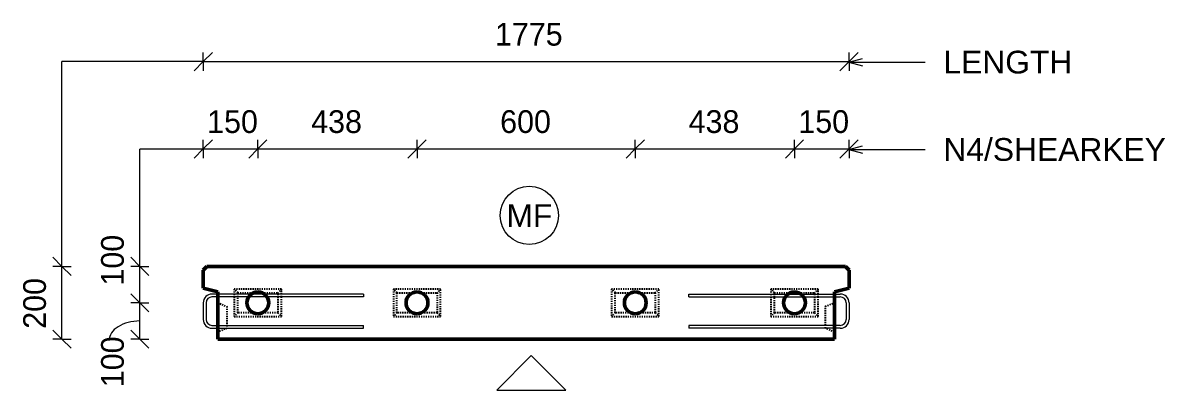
# Model space of a CAD drawing. Header units: millimetres. Extents: x -4792 to 8524, y 1067 to 19348.
# Drawn here: x -4792 to -1652, y 17795 to 18804 of the extents above; entities that cross this region are included whole.
import ezdxf

# ---------------------------------------------------------------- set-up
doc = ezdxf.new("R2010")
doc.units = ezdxf.units.MM
doc.linetypes.add('Dash', pattern=[6.36, 3.18, -3.18])
for name, color, linetype, lineweight in [('A-ANNO-DIMS', 211, 'Continuous', 9), ('A-ANNO-DIMS-25', 211, 'Continuous', 9), ('A-DETL-THIN', 151, 'Continuous', 18), ('A-WALL', 113, 'Continuous', 25), ('A-WALL-HDLN', 110, 'Dash', 25), ('G-ANNO-TEXT', 231, 'Continuous', 9), ('S-RBAR', 171, 'Continuous', 18)]:
    doc.layers.add(name, color=color, linetype=linetype, lineweight=lineweight)
doc.styles.add('Arial', font='arial.ttf', dxfattribs={"height": 62.5})
doc.styles.add('Nirmala UI Semilight', font='NirmalaS.ttf', dxfattribs={"height": 62.5})
doc.dimstyles.new('Arrow_Filled_-_2_5_NI_UI', dxfattribs={"dimscale": 304.8, "dimtxt": 65.460247, "dimasz": 0.164042, "dimexe": 0.082021, "dimexo": 0.0625, "dimgap": 0.082021, "dimtad": 1, "dimdec": 4, "dimzin": 0, "dimdsep": 46, "dimtxsty": 'Nirmala UI Semilight', "dimblk1": 'OBLIQUE', "dimblk2": 'OBLIQUE', "dimsah": 1, "dimcen": 0.09, "dimazin": 0, "dimtfac": 1, "dimtdec": 4, "dimtix": 1, "dimtmove": 0, "dimatfit": 3, "dimfxl": 0.082021, "dimfxlon": 1, "dimtvp": 1, "dimtolj": 1, "dimtzin": 0, "dimarcsym": 2})
doc.dimstyles.new('Arrow_Filled_-_2_5_NI_UI_1', dxfattribs={"dimscale": 304.8, "dimtxt": 65.460247, "dimasz": 0.164042, "dimexe": 0.082021, "dimexo": 0.0625, "dimgap": 0.082021, "dimtad": 1, "dimdec": 4, "dimzin": 0, "dimdsep": 46, "dimtxsty": 'Nirmala UI Semilight', "dimblk1": 'OBLIQUE', "dimblk2": 'OBLIQUE', "dimsah": 1, "dimcen": 0.09, "dimazin": 0, "dimtfac": 1, "dimtdec": 4, "dimtix": 1, "dimtmove": 1, "dimatfit": 3, "dimfxl": 0.082021, "dimfxlon": 1, "dimtvp": 1, "dimtolj": 1, "dimtzin": 0, "dimarcsym": 2})
doc.dimstyles.new('Arrow_Filled_-_2_5_NI_UI_2', dxfattribs={"dimscale": 304.8, "dimtxt": 65.460247, "dimasz": 0.164042, "dimexe": 0.082021, "dimexo": 0.0625, "dimgap": 0.082021, "dimtad": 1, "dimdec": 4, "dimzin": 0, "dimdsep": 46, "dimtxsty": 'Nirmala UI Semilight', "dimblk1": 'OBLIQUE', "dimblk2": 'OBLIQUE', "dimsah": 1, "dimcen": 0.09, "dimazin": 0, "dimtfac": 1, "dimtdec": 4, "dimtix": 1, "dimtmove": 2, "dimatfit": 3, "dimfxl": 0.082021, "dimfxlon": 1, "dimtvp": 1, "dimtolj": 1, "dimtzin": 0, "dimarcsym": 2})

# ---------------------------------------------------------------- blocks, each defined once
blk = doc.blocks.new('DIMBLOCK1-Elevation Top')
at = {"layer": 'A-ANNO-DIMS-25'}
for p, q in [((-4296.2, 18697.9), (-4271.2, 18722.9)), ((-4296.2, 18697.9), (-4296.2, 18722.9)), ((-2521.2, 18697.9), (-2496.2, 18722.9)), ((-2521.2, 18697.9), (-2521.2, 18722.9)), ((-4296.2, 18697.9), (-4321.2, 18672.9)), ((-4296.2, 18697.9), (-2521.2, 18697.9)), ((-4296.2, 18697.9), (-4296.2, 18672.9)), ((-2521.2, 18697.9), (-2546.2, 18672.9)), ((-2521.2, 18697.9), (-2521.2, 18672.9))]:
    blk.add_line(p, q, dxfattribs=at)
at = {"layer": 'A-ANNO-DIMS-25', "color": 0, "insert": (-3494.4, 18804.4), "char_height": 62.5, "width": 205.664, "attachment_point": 1, "line_spacing_factor": 1.142579, "style": 'Nirmala UI Semilight'}
blk.add_mtext('1775', dxfattribs=at)
blk = doc.blocks.new('_Oblique')
at = {"color": 0, "linetype": 'ByBlock', "lineweight": -2}
blk.add_line((-0.5, -0.5), (0.5, 0.5), dxfattribs=at)
blk = doc.blocks.new('DIMBLOCK2-Elevation Top')
at = {"layer": 'A-ANNO-DIMS-25'}
for p, q in [((-4296.2, 18457.9), (-4271.2, 18482.9)), ((-4296.2, 18457.9), (-4296.2, 18482.9)), ((-4146.2, 18457.9), (-4121.2, 18482.9)), ((-4146.2, 18457.9), (-4146.2, 18482.9)), ((-4296.2, 18457.9), (-4321.2, 18432.9)), ((-4296.2, 18457.9), (-4146.2, 18457.9)), ((-4296.2, 18457.9), (-4296.2, 18432.9)), ((-4146.2, 18457.9), (-4171.2, 18432.9)), ((-4146.2, 18457.9), (-4146.2, 18432.9))]:
    blk.add_line(p, q, dxfattribs=at)
at = {"layer": 'A-ANNO-DIMS-25', "color": 0, "insert": (-4285.5, 18564.4), "char_height": 62.5, "width": 154.248, "attachment_point": 1, "line_spacing_factor": 1.142579, "style": 'Nirmala UI Semilight'}
blk.add_mtext('150', dxfattribs=at)
blk = doc.blocks.new('DIMBLOCK3-Elevation Top')
at = {"layer": 'A-ANNO-DIMS-25'}
for p, q in [((-4146.2, 18457.9), (-4121.2, 18482.9)), ((-4146.2, 18457.9), (-4146.2, 18482.9)), ((-3708.7, 18457.9), (-3683.7, 18482.9)), ((-3708.7, 18457.9), (-3708.7, 18482.9)), ((-4146.2, 18457.9), (-4171.2, 18432.9)), ((-4146.2, 18457.9), (-3708.7, 18457.9)), ((-4146.2, 18457.9), (-4146.2, 18432.9)), ((-3708.7, 18457.9), (-3733.7, 18432.9)), ((-3708.7, 18457.9), (-3708.7, 18432.9))]:
    blk.add_line(p, q, dxfattribs=at)
at = {"layer": 'A-ANNO-DIMS-25', "color": 0, "insert": (-3999.5, 18564.4), "char_height": 62.5, "width": 172.815, "attachment_point": 1, "line_spacing_factor": 1.142579, "style": 'Nirmala UI Semilight'}
blk.add_mtext('438', dxfattribs=at)
blk = doc.blocks.new('DIMBLOCK4-Elevation Top')
at = {"layer": 'A-ANNO-DIMS-25'}
for p, q in [((-3708.7, 18457.9), (-3683.7, 18482.9)), ((-3708.7, 18457.9), (-3708.7, 18482.9)), ((-3108.7, 18457.9), (-3083.7, 18482.9)), ((-3108.7, 18457.9), (-3108.7, 18482.9)), ((-3708.7, 18457.9), (-3733.7, 18432.9)), ((-3708.7, 18457.9), (-3108.7, 18457.9)), ((-3708.7, 18457.9), (-3708.7, 18432.9)), ((-3108.7, 18457.9), (-3133.7, 18432.9)), ((-3108.7, 18457.9), (-3108.7, 18432.9))]:
    blk.add_line(p, q, dxfattribs=at)
at = {"layer": 'A-ANNO-DIMS-25', "color": 0, "insert": (-3480.1, 18564.4), "char_height": 62.5, "width": 171.387, "attachment_point": 1, "line_spacing_factor": 1.142579, "style": 'Nirmala UI Semilight'}
blk.add_mtext('600', dxfattribs=at)
blk = doc.blocks.new('DIMBLOCK5-Elevation Top')
at = {"layer": 'A-ANNO-DIMS-25'}
for p, q in [((-3108.7, 18457.9), (-3083.7, 18482.9)), ((-3108.7, 18457.9), (-3108.7, 18482.9)), ((-2671.2, 18457.9), (-2646.2, 18482.9)), ((-2671.2, 18457.9), (-2671.2, 18482.9)), ((-3108.7, 18457.9), (-3133.7, 18432.9)), ((-3108.7, 18457.9), (-2671.2, 18457.9)), ((-3108.7, 18457.9), (-3108.7, 18432.9)), ((-2671.2, 18457.9), (-2696.2, 18432.9)), ((-2671.2, 18457.9), (-2671.2, 18432.9))]:
    blk.add_line(p, q, dxfattribs=at)
at = {"layer": 'A-ANNO-DIMS-25', "color": 0, "insert": (-2962, 18564.4), "char_height": 62.5, "width": 172.815, "attachment_point": 1, "line_spacing_factor": 1.142579, "style": 'Nirmala UI Semilight'}
blk.add_mtext('438', dxfattribs=at)
blk = doc.blocks.new('DIMBLOCK6-Elevation Top')
at = {"layer": 'A-ANNO-DIMS-25'}
for p, q in [((-2671.2, 18457.9), (-2646.2, 18482.9)), ((-2671.2, 18457.9), (-2671.2, 18482.9)), ((-2521.2, 18457.9), (-2496.2, 18482.9)), ((-2521.2, 18457.9), (-2521.2, 18482.9)), ((-2671.2, 18457.9), (-2696.2, 18432.9)), ((-2671.2, 18457.9), (-2521.2, 18457.9)), ((-2671.2, 18457.9), (-2671.2, 18432.9)), ((-2521.2, 18457.9), (-2546.2, 18432.9)), ((-2521.2, 18457.9), (-2521.2, 18432.9))]:
    blk.add_line(p, q, dxfattribs=at)
at = {"layer": 'A-ANNO-DIMS-25', "color": 0, "insert": (-2660.5, 18564.4), "char_height": 62.5, "width": 154.248, "attachment_point": 1, "line_spacing_factor": 1.142579, "style": 'Nirmala UI Semilight'}
blk.add_mtext('150', dxfattribs=at)
blk = doc.blocks.new('DIMBLOCK7-Elevation Top')
at = {"layer": 'A-ANNO-DIMS-25'}
for p, q in [((-4684.6, 18135.4), (-4709.6, 18160.4)), ((-4684.6, 18135.4), (-4709.6, 18135.4)), ((-4684.6, 17935.4), (-4684.6, 18135.4)), ((-4684.6, 18135.4), (-4659.6, 18110.4)), ((-4684.6, 18135.4), (-4659.6, 18135.4)), ((-4684.6, 17935.4), (-4709.6, 17960.4)), ((-4684.6, 17935.4), (-4709.6, 17935.4)), ((-4684.6, 17935.4), (-4659.6, 17910.4)), ((-4684.6, 17935.4), (-4659.6, 17935.4))]:
    blk.add_line(p, q, dxfattribs=at)
at = {"layer": 'A-ANNO-DIMS-25', "color": 0, "insert": (-4791.1, 17964), "char_height": 62.5, "width": 171.387, "attachment_point": 1, "rotation": 90, "line_spacing_factor": 1.142579, "style": 'Nirmala UI Semilight'}
blk.add_mtext('200', dxfattribs=at)
blk = doc.blocks.new('DIMBLOCK8-Elevation Top')
at = {"layer": 'A-ANNO-DIMS-25'}
for p, q in [((-4470.5, 18035.4), (-4495.5, 18060.4)), ((-4470.5, 18035.4), (-4495.5, 18035.4)), ((-4470.5, 17935.4), (-4470.5, 18035.4)), ((-4470.5, 18035.4), (-4445.5, 18010.4)), ((-4470.5, 18035.4), (-4445.5, 18035.4)), ((-4470.5, 17935.4), (-4495.5, 17960.4)), ((-4470.5, 17935.4), (-4495.5, 17935.4)), ((-4470.5, 17935.4), (-4445.5, 17910.4)), ((-4470.5, 17935.4), (-4445.5, 17935.4))]:
    blk.add_line(p, q, dxfattribs=at)
blk.add_ellipse((-4470.5, 17932), major_axis=(84.5, 0), ratio=0.632058, start_param=1.570796, end_param=3.141593, dxfattribs=at)
at = {"layer": 'A-ANNO-DIMS-25', "color": 0, "insert": (-4577.1, 17803.5), "char_height": 62.5, "width": 154.248, "attachment_point": 1, "rotation": 90, "line_spacing_factor": 1.142579, "style": 'Nirmala UI Semilight'}
blk.add_mtext('100', dxfattribs=at)
blk = doc.blocks.new('DIMBLOCK9-Elevation Top')
at = {"layer": 'A-ANNO-DIMS-25'}
for p, q in [((-4470.5, 18135.4), (-4495.5, 18160.4)), ((-4470.5, 18135.4), (-4495.5, 18135.4)), ((-4470.5, 18035.4), (-4470.5, 18135.4)), ((-4470.5, 18135.4), (-4445.5, 18110.4)), ((-4470.5, 18135.4), (-4445.5, 18135.4)), ((-4470.5, 18035.4), (-4495.5, 18060.4)), ((-4470.5, 18035.4), (-4495.5, 18035.4)), ((-4470.5, 18035.4), (-4445.5, 18010.4)), ((-4470.5, 18035.4), (-4445.5, 18035.4))]:
    blk.add_line(p, q, dxfattribs=at)
at = {"layer": 'A-ANNO-DIMS-25', "color": 0, "insert": (-4577.1, 18082.7), "char_height": 62.5, "width": 154.248, "attachment_point": 1, "rotation": 90, "line_spacing_factor": 1.142579, "style": 'Nirmala UI Semilight'}
blk.add_mtext('100', dxfattribs=at)

msp = doc.modelspace()

# ---------------------------------------------------------------- linework, layer by layer
at = {"layer": 'A-DETL-THIN'}
for p, q in [((-4684.60656, 18135.4305), (-4684.60656, 18697.88695)), ((-4296.19617, 18697.88695), (-4684.60656, 18697.88695)), ((-4470.52424, 18135.4305), (-4470.52424, 18457.88695)), ((-4296.19617, 18457.88695), (-4470.52424, 18457.88695)), ((-3394.74917, 17890.14579), (-3489.46445, 17795.4305)), ((-3300.03388, 17795.4305), (-3394.74917, 17890.14579)), ((-3489.46445, 17795.4305), (-3300.03388, 17795.4305))]:
    msp.add_line(p, q, dxfattribs=at)
msp.add_circle((-3400.02549, 18275.44824), 80, dxfattribs=at)
at = {"layer": 'A-WALL', "lineweight": 50}
for p, q in [((-4286.19359, 18135.4305), (-4296.19617, 18125.42792)), ((-4296.19617, 18125.42792), (-4296.19617, 18075.4305)), ((-2531.19875, 18135.4305), (-4286.19359, 18135.4305)), ((-2521.19617, 18125.42792), (-2531.19875, 18135.4305)), ((-2521.19617, 18075.4305), (-2521.19617, 18125.42792)), ((-4296.19617, 18075.4305), (-4256.19617, 18065.4305)), ((-4256.19617, 18065.4305), (-4256.19617, 17935.4305)), ((-2561.19617, 18065.4305), (-2521.19617, 18075.4305)), ((-2561.19617, 17935.4305), (-2561.19617, 18065.4305)), ((-4256.19617, 17935.4305), (-2561.19617, 17935.4305))]:
    msp.add_line(p, q, dxfattribs=at)
for centre, start, end in [((-4146.19617, 18035.4305), 90, 270), ((-4146.19617, 18035.4305), 270, 90), ((-3708.69617, 18035.4305), 90, 270), ((-3708.69617, 18035.4305), 270, 90), ((-3108.69617, 18035.4305), 90, 270), ((-3108.69617, 18035.4305), 270, 90), ((-2671.19617, 18035.4305), 90, 270), ((-2671.19617, 18035.4305), 270, 90)]:
    msp.add_arc(centre, 30, start, end, dxfattribs=at)
at = {"layer": 'A-WALL-HDLN'}
for p, q in [((-4081.19617, 18072.9305), (-4211.19617, 18072.9305)), ((-4211.19617, 18072.9305), (-4211.19617, 18059.48011)), ((-4201.19617, 18062.9305), (-4211.19617, 18072.9305)), ((-4211.19617, 18059.38089), (-4211.19617, 18051.48011)), ((-4201.19617, 18062.9305), (-4158.18575, 18062.9305)), ((-4201.19617, 18059.48011), (-4201.19617, 18062.9305)), ((-4201.19617, 18051.48011), (-4201.19617, 18059.38089)), ((-4134.20659, 18062.9305), (-4091.19617, 18062.9305)), ((-4081.19617, 18072.9305), (-4091.19617, 18062.9305)), ((-4091.19617, 18062.9305), (-4091.19617, 18059.48011)), ((-4091.19617, 18059.38089), (-4091.19617, 18051.48011)), ((-4081.19617, 18059.48011), (-4081.19617, 18072.9305)), ((-4081.19617, 18051.48011), (-4081.19617, 18059.38089)), ((-3643.69617, 18072.9305), (-3773.69617, 18072.9305)), ((-3773.69617, 18072.9305), (-3773.69617, 17997.9305)), ((-3763.69617, 18062.9305), (-3773.69617, 18072.9305)), ((-3763.69617, 18062.9305), (-3720.68575, 18062.9305)), ((-3763.69617, 18007.9305), (-3763.69617, 18062.9305)), ((-3696.70659, 18062.9305), (-3653.69617, 18062.9305)), ((-3643.69617, 18072.9305), (-3653.69617, 18062.9305)), ((-3653.69617, 18062.9305), (-3653.69617, 18007.9305)), ((-3643.69617, 17997.9305), (-3643.69617, 18072.9305)), ((-3043.69617, 18072.9305), (-3173.69617, 18072.9305)), ((-3173.69617, 18072.9305), (-3173.69617, 17997.9305)), ((-3163.69617, 18062.9305), (-3173.69617, 18072.9305)), ((-3163.69617, 18062.9305), (-3120.68575, 18062.9305)), ((-3163.69617, 18007.9305), (-3163.69617, 18062.9305)), ((-3096.70659, 18062.9305), (-3053.69617, 18062.9305)), ((-3043.69617, 18072.9305), (-3053.69617, 18062.9305)), ((-3053.69617, 18062.9305), (-3053.69617, 18007.9305)), ((-3043.69617, 17997.9305), (-3043.69617, 18072.9305)), ((-2606.19617, 18073.06222), (-2736.19617, 18073.06222)), ((-2736.19617, 18073.06222), (-2736.19617, 18059.48011)), ((-2726.19617, 18063.06222), (-2736.19617, 18073.06222)), ((-2736.19617, 18059.38089), (-2736.19617, 18051.48011)), ((-2726.19617, 18063.06222), (-2682.87899, 18063.06222)), ((-2726.19617, 18059.48011), (-2726.19617, 18063.06222)), ((-2726.19617, 18051.48011), (-2726.19617, 18059.38089)), ((-2659.51335, 18063.06222), (-2616.19617, 18063.06222)), ((-2606.19617, 18073.06222), (-2616.19617, 18063.06222)), ((-2616.19617, 18063.06222), (-2616.19617, 18059.48011)), ((-2616.19617, 18059.38089), (-2616.19617, 18051.48011)), ((-2606.19617, 18059.48011), (-2606.19617, 18073.06222)), ((-2606.19617, 18051.48011), (-2606.19617, 18059.38089)), ((-4256.19617, 18035.4305), (-4231.19617, 18025.4305)), ((-4231.19617, 18025.4305), (-4231.19617, 17973.48011)), ((-4211.19617, 18051.38089), (-4211.19617, 17997.9305)), ((-4201.19617, 18007.9305), (-4201.19617, 18051.38089)), ((-4091.19617, 18051.38089), (-4091.19617, 18007.9305)), ((-4081.19617, 17997.9305), (-4081.19617, 18051.38089)), ((-2736.19617, 18051.38089), (-2736.19617, 17998.06222)), ((-2726.19617, 18008.06222), (-2726.19617, 18051.38089)), ((-2616.19617, 18051.38089), (-2616.19617, 18008.06222)), ((-2606.19617, 17998.06222), (-2606.19617, 18051.38089)), ((-2586.19617, 18025.4305), (-2561.24578, 18035.41066)), ((-2586.19617, 17973.48011), (-2586.19617, 18025.4305)), ((-4201.19617, 18007.9305), (-4211.19617, 17997.9305)), ((-4211.19617, 17997.9305), (-4081.19617, 17997.9305)), ((-4158.18575, 18007.9305), (-4201.19617, 18007.9305)), ((-4091.19617, 18007.9305), (-4134.20659, 18007.9305)), ((-4091.19617, 18007.9305), (-4081.19617, 17997.9305)), ((-3763.69617, 18007.9305), (-3773.69617, 17997.9305)), ((-3773.69617, 17997.9305), (-3643.69617, 17997.9305)), ((-3720.68575, 18007.9305), (-3763.69617, 18007.9305)), ((-3653.69617, 18007.9305), (-3696.70659, 18007.9305)), ((-3653.69617, 18007.9305), (-3643.69617, 17997.9305)), ((-3163.69617, 18007.9305), (-3173.69617, 17997.9305)), ((-3173.69617, 17997.9305), (-3043.69617, 17997.9305)), ((-3120.68575, 18007.9305), (-3163.69617, 18007.9305)), ((-3053.69617, 18007.9305), (-3096.70659, 18007.9305)), ((-3053.69617, 18007.9305), (-3043.69617, 17997.9305)), ((-2726.19617, 18008.06222), (-2736.19617, 17998.06222)), ((-2736.19617, 17998.06222), (-2606.19617, 17998.06222)), ((-2683.48344, 18008.06222), (-2726.19617, 18008.06222)), ((-2616.19617, 18008.06222), (-2658.90889, 18008.06222)), ((-2616.19617, 18008.06222), (-2606.19617, 17998.06222)), ((-4231.32019, 17965.38089), (-4256.19617, 17955.4305)), ((-4231.19617, 17973.38089), (-4231.19617, 17965.4305)), ((-2586.19617, 17965.4305), (-2586.19617, 17973.38089)), ((-2561.24578, 17955.45035), (-2586.07215, 17965.38089))]:
    msp.add_line(p, q, dxfattribs=at)
at = {"layer": 'G-ANNO-TEXT', "color": 10}
for p, q in [((-2522.14255, 18696.62549), (-2484.64255, 18706.67359)), ((-2522.14255, 18696.62549), (-2484.64255, 18686.5774)), ((-2522.14255, 18696.62549), (-2311.71953, 18696.62549)), ((-2522.14255, 18456.62549), (-2484.64255, 18466.67359)), ((-2522.14255, 18456.62549), (-2484.64255, 18446.5774)), ((-2522.14255, 18456.62549), (-2311.71953, 18456.62549))]:
    msp.add_line(p, q, dxfattribs=at)
at = {"layer": 'S-RBAR'}
for p, q in [((-3856.19617, 18059.4305), (-4272.19617, 18059.4305)), ((-3856.19617, 18059.4305), (-3856.19617, 18051.4305)), ((-2961.19617, 18059.4305), (-2545.19617, 18059.4305)), ((-2961.19617, 18051.4305), (-2961.19617, 18059.4305)), ((-4296.19617, 18035.4305), (-4296.19617, 17989.4305)), ((-4288.19617, 18035.4305), (-4288.19617, 17989.4305)), ((-3856.19617, 18051.4305), (-4272.19617, 18051.4305)), ((-2961.19617, 18051.4305), (-2545.19617, 18051.4305)), ((-2529.19617, 18035.4305), (-2529.19617, 17989.4305)), ((-2521.19617, 18035.4305), (-2521.19617, 17989.4305)), ((-4272.19617, 17973.4305), (-3856.19617, 17973.4305)), ((-4272.19617, 17965.4305), (-3856.19617, 17965.4305)), ((-3856.19617, 17965.4305), (-3856.19617, 17973.4305)), ((-2545.19617, 17973.4305), (-2961.19617, 17973.4305)), ((-2961.19617, 17973.4305), (-2961.19617, 17965.4305)), ((-2545.19617, 17965.4305), (-2961.19617, 17965.4305))]:
    msp.add_line(p, q, dxfattribs=at)
for centre, radius, start, end in [((-4272.19617, 18035.4305), 24, 90, 180), ((-2545.19617, 18035.4305), 24, 0, 90), ((-4272.19617, 18035.4305), 16, 90, 180), ((-2545.19617, 18035.4305), 16, 0, 90), ((-4272.19617, 17989.4305), 24, 180, 270), ((-4272.19617, 17989.4305), 16, 180, 270), ((-2545.19617, 17989.4305), 16, 270, 0), ((-2545.19617, 17989.4305), 24, 270, 360)]:
    msp.add_arc(centre, radius, start, end, dxfattribs=at)

# ---------------------------------------------------------------- texts
at = {"layer": 'G-ANNO-TEXT', "color": 7, "char_height": 62.5, "attachment_point": 1, "style": 'Arial'}
for s, insert, width in [('LENGTH', (-2261.71953, 18727.87549), 428.9028125), ('N4/SHEARKEY', (-2261.71953, 18487.87549), 737.5525), ('MF', (-3462.86885, 18306.28013), 150.3164062)]:
    msp.add_mtext(s, dxfattribs=dict(at, insert=insert, width=width))

# ---------------------------------------------------------------- dimensions: what is measured, and where the dimension line sits
at = {"layer": 'A-ANNO-DIMS'}
for base, p1, p2, override, picture, middle in [((-2521.19617, 18697.88695), (-4296.19617, 18672.88695), (-2521.19617, 18672.88695), {"dimpost": '<>', "dimfxl": 1775}, 'DIMBLOCK1-Elevation Top', (-3408.69617, 18755.35731)), ((-4146.19617, 18457.88695), (-4296.19617, 18432.88695), (-4146.19617, 18432.88695), {"dimpost": '<>', "dimfxl": 150}, 'DIMBLOCK2-Elevation Top', (-4221.19617, 18515.35731)), ((-3708.69617, 18457.88695), (-4146.19617, 18432.88695), (-3708.69617, 18432.88695), {"dimpost": '<>', "dimfxl": 437.5}, 'DIMBLOCK3-Elevation Top', (-3927.44617, 18515.20477)), ((-3108.69617, 18457.88695), (-3708.69617, 18432.88695), (-3108.69617, 18432.88695), {"dimpost": '<>', "dimfxl": 600}, 'DIMBLOCK4-Elevation Top', (-3408.69617, 18515.20477)), ((-2671.19617, 18457.88695), (-3108.69617, 18432.88695), (-2671.19617, 18432.88695), {"dimpost": '<>', "dimfxl": 437.5}, 'DIMBLOCK5-Elevation Top', (-2889.94617, 18515.20477)), ((-2521.19617, 18457.88695), (-2671.19617, 18432.88695), (-2521.19617, 18432.88695), {"dimpost": '<>', "dimfxl": 150}, 'DIMBLOCK6-Elevation Top', (-2596.19617, 18515.35731))]:
    dim = msp.add_linear_dim(base=base, p1=p1, p2=p2, dimstyle='Arrow_Filled_-_2_5_NI_UI', override=override, dxfattribs=at)
    dim.commit()
    dim.dimension.update_dxf_attribs({"geometry": picture, "text_midpoint": middle})
for base, p1, p2, dimstyle, picture, middle in [((-4470.52424, 18135.4305), (-4445.52424, 18035.4305), (-4445.52424, 18135.4305), 'Arrow_Filled_-_2_5_NI_UI_2', 'DIMBLOCK9-Elevation Top', (-4535.40055, 18159.82324)), ((-4470.52424, 18035.4305), (-4445.52424, 17935.4305), (-4445.52424, 18035.4305), 'Arrow_Filled_-_2_5_NI_UI_1', 'DIMBLOCK8-Elevation Top', (-4535.40055, 17880.59964))]:
    dim = msp.add_linear_dim(base=base, p1=p1, p2=p2, angle=90, dimstyle=dimstyle, override={"dimpost": '<>', "dimfxl": 100}, dxfattribs=at)
    dim.commit()
    dim.dimension.update_dxf_attribs({"geometry": picture, "text_midpoint": middle, "dimtype": 160, "text_rotation": 90})
dim = msp.add_linear_dim(base=(-4684.60656, 18135.4305), p1=(-4659.60656, 17935.4305), p2=(-4659.60656, 18135.4305), angle=90, dimstyle='Arrow_Filled_-_2_5_NI_UI', override={"dimpost": '<>', "dimfxl": 200}, dxfattribs=at)
dim.commit()
dim.dimension.update_dxf_attribs({"geometry": 'DIMBLOCK7-Elevation Top', "text_midpoint": (-4741.90258, 18035.4305)})

doc.saveas('drawing.dxf')
